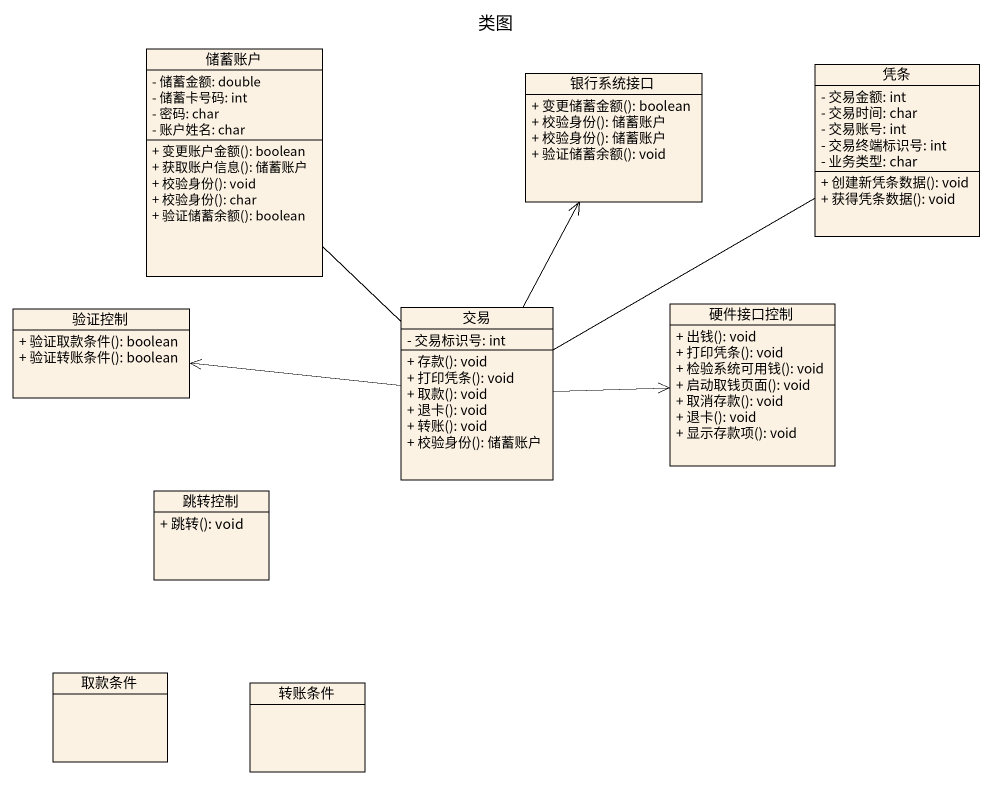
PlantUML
@startuml
title 类图
hide circle
hide empty members
skinparam classAttributeIconSize 0
class 储蓄账户 {
  - 储蓄金额: double
  - 储蓄卡号码: int
  - 密码: char
  - 账户姓名: char
  + 变更账户金额(): boolean
  + 获取账户信息(): 储蓄账户
  + 校验身份(): void
  + 校验身份(): char
  + 验证储蓄余额(): boolean
}
class 银行系统接口 {
  + 变更储蓄金额(): boolean
  + 校验身份(): 储蓄账户
  + 校验身份(): 储蓄账户
  + 验证储蓄余额(): void
}
class 凭条 {
  - 交易金额: int
  - 交易时间: char
  - 交易账号: int
  - 交易终端标识号: int
  - 业务类型: char
  + 创建新凭条数据(): void
  + 获得凭条数据(): void
}
class 验证控制 {
  + 验证取款条件(): boolean
  + 验证转账条件(): boolean
}
class 交易 {
  - 交易标识号: int
  + 存款(): void
  + 打印凭条(): void
  + 取款(): void
  + 退卡(): void
  + 转账(): void
  + 校验身份(): 储蓄账户
}
class 硬件接口控制 {
  + 出钱(): void
  + 打印凭条(): void
  + 检验系统可用钱(): void
  + 启动取钱页面(): void
  + 取消存款(): void
  + 退卡(): void
  + 显示存款项(): void
}
class 跳转控制 {
  + 跳转(): void
}
class 取款条件
class 转账条件
交易 -up- 储蓄账户
交易 -up-> 银行系统接口
交易 -right- 凭条
交易 -left-> 验证控制
交易 -right-> 硬件接口控制
@enduml
